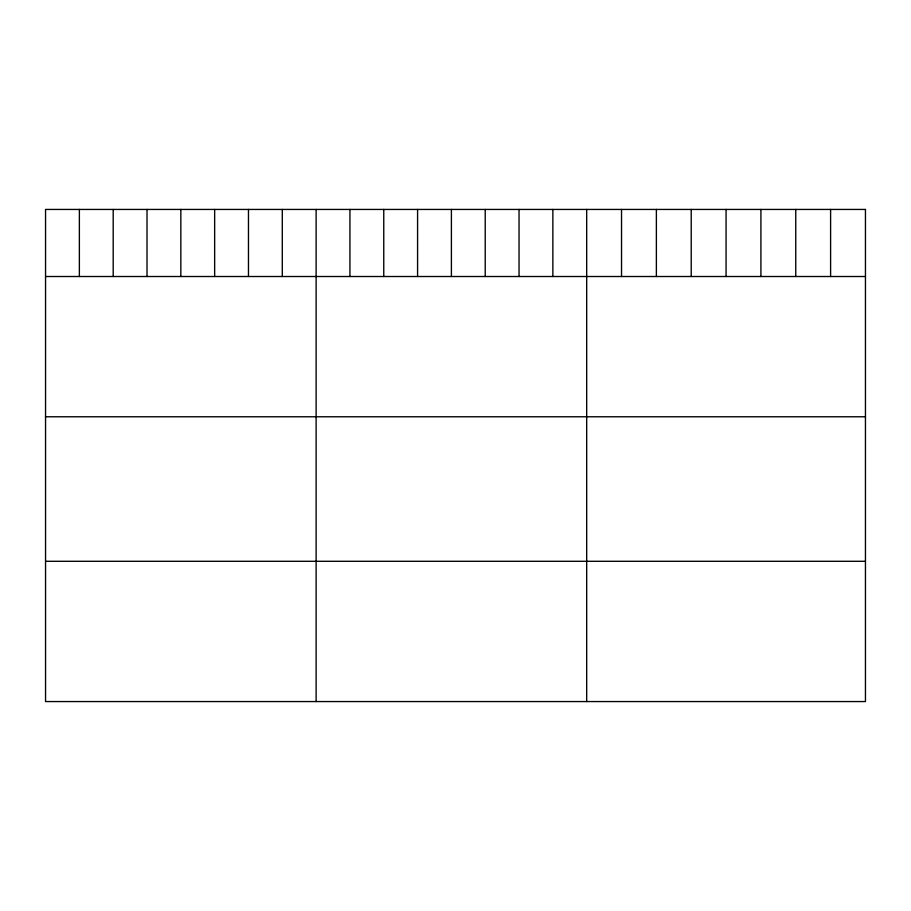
<?xml version="1.0" encoding="UTF-8"?>
<svg xmlns="http://www.w3.org/2000/svg" width="911" height="911" viewBox="0 0 911 911"><rect width="100%" height="100%" fill="white"/><g stroke="black" fill="none" stroke-linecap="round" stroke-linejoin="round"><path stroke-width="1.37" d="M45.55 276.511L865.45 276.511M45.55 416.771L865.45 416.771M45.55 561.29L865.45 561.29M830.604 209.439L830.604 276.511M795.758 209.439L795.758 276.511M760.913 209.439L760.913 276.511M726.067 209.439L726.067 276.511M691.221 209.439L691.221 276.511M656.375 209.439L656.375 276.511M621.53 209.439L621.53 276.511M586.684 209.439L586.684 701.561M552.863 209.439L552.863 276.511M519.042 209.439L519.042 276.511M485.221 209.439L485.221 276.511M451.4 209.439L451.4 276.511M417.58 209.439L417.58 276.511M383.759 209.439L383.759 276.511M349.938 209.439L349.938 276.511M316.117 209.439L316.117 701.561M282.296 209.439L282.296 276.511M248.475 209.439L248.475 276.511M214.654 209.439L214.654 276.511M180.834 209.439L180.834 276.511M147.013 209.439L147.013 276.511M113.192 209.439L113.192 276.511M79.371 209.439L79.371 276.511M865.45 209.439L45.55 209.439L45.55 701.561L865.45 701.561L865.45 209.439"/></g></svg>
